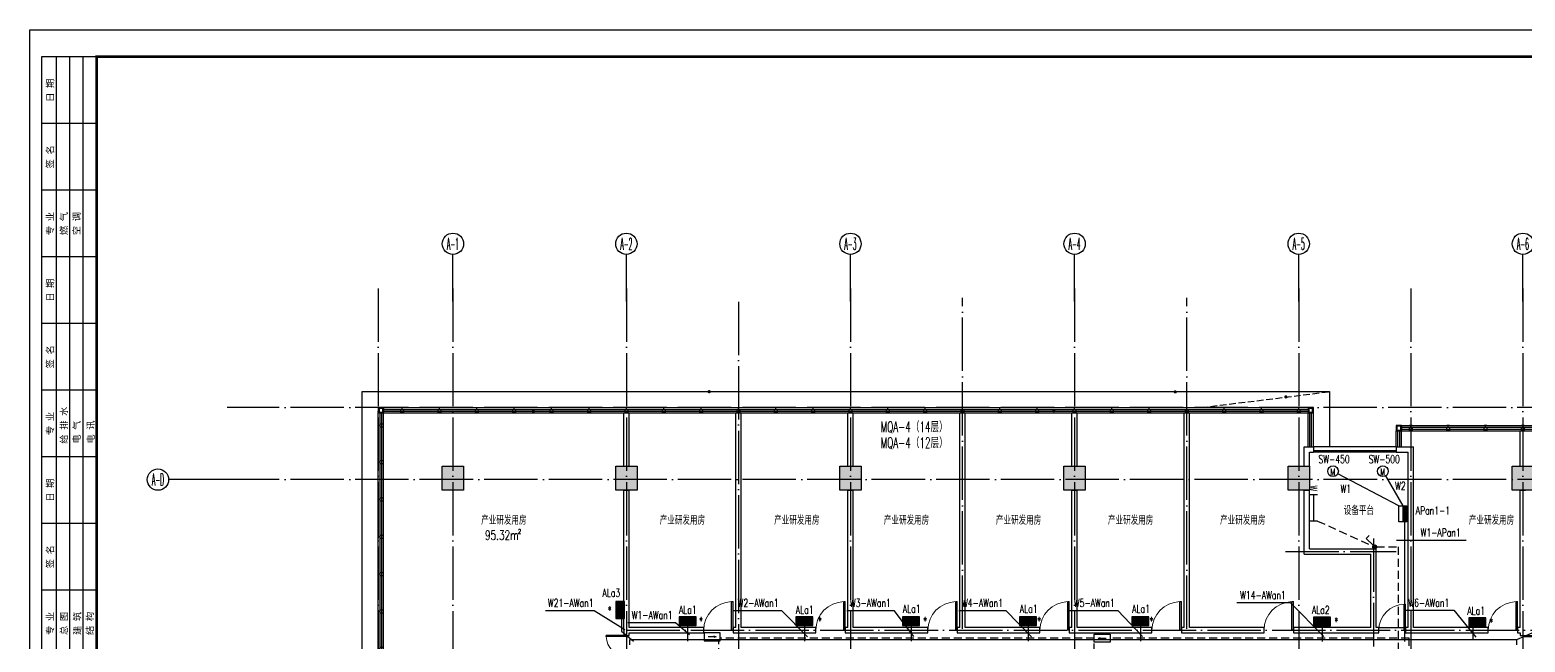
# Model space of a CAD drawing. Extents: x 1980812 to 2226895, y -554123 to 281606.
# Drawn here: x 1980812 to 2036850, y 52437 to 75405 of the extents above; entities that cross this region are included whole.
import ezdxf
from ezdxf.enums import TextEntityAlignment as Align

# ---------------------------------------------------------------- set-up
doc = ezdxf.new("R2010")
doc.units = 0
doc.header["$LTSCALE"] = 1000
doc.header["$MEASUREMENT"] = 0
for name, pattern in [('DASH', [0.35, 0.25, -0.1]), ('DOTE', [2.42, 2, -0.2, 0.02, -0.2]), ('DQXX', [4.5, 3, -1.5])]:
    doc.linetypes.add(name, pattern=pattern)
for name, color, linetype in [('$TD_AUDIT_GENERATED_(158)', 8, 'Continuous'), ('$TD_AUDIT_GENERATED_(1F3)', 7, 'Continuous'), ('$TD_AUDIT_GENERATED_(210)', 8, 'Continuous'), ('$TD_AUDIT_GENERATED_(2762)', 8, 'Continuous'), ('$TD_AUDIT_GENERATED_(276D)', 8, 'Continuous'), ('$TD_AUDIT_GENERATED_(2A51)', 8, 'Continuous'), ('1', 1, 'Continuous'), ('AXIS', 7, 'Continuous'), ('AXIS_TEXT', 7, 'Continuous'), ('COLU', 8, 'Continuous'), ('COLU_HATCH', 8, 'Continuous'), ('CURTWALL', 8, 'Continuous'), ('DIM_SYMB', 8, 'Continuous'), ('dote', 8, 'DOTE'), ('DQ1', 1, 'Continuous'), ('DQ2', 2, 'Continuous'), ('DQ7', 7, 'Continuous'), ('DQK1', 1, 'Continuous'), ('DQK7', 7, 'Continuous'), ('DQqj', 1, 'Continuous'), ('DQX', 2, 'DQXX'), ('TK', 1, 'Continuous'), ('WALL', 7, 'Continuous'), ('WINDOW', 8, 'Continuous')]:
    doc.layers.add(name, color=color, linetype=linetype)
doc.styles.add('_TCH_AXIS', font='COMPLEX', dxfattribs={"bigfont": 'GBCBIG'})
doc.styles.add('COMPLEX', font='COMPLEX')
doc.styles.add('D8', font='txtw.shx', dxfattribs={"width": 0.7, "bigfont": 'hztxtw.shx'})
doc.styles.add('HZF', font='ROMANS2', dxfattribs={"width": 0.7, "bigfont": 'HZDF2'})
doc.styles.add('HZTXTW', font='txtw.shx', dxfattribs={"width": 0.6, "bigfont": 'hztxtw.shx'})
doc.styles.add('SONGTI', font='', dxfattribs={"width": 1.1})
doc.styles.get('SONGTI').set_extended_font_data('NSimSun')

# ---------------------------------------------------------------- blocks, each defined once
blk = doc.blocks.new('_AXISO')
blk.add_circle((0, 0), 0.5)
at = {"layer": 'AXIS_TEXT', "style": 'COMPLEX', "width": 1.041667}
blk.add_attdef('A', text='', height=0.56, dxfattribs=at).set_placement((-0.25, -0.28), (0.25, -0.28), align=Align.FIT)
blk = doc.blocks.new('$TD_AUDIT_GENERATED_(9F)')
at = {"layer": 'AXIS'}
for p, q in [((0, 29979), (0, 31745)), ((6500, 29979), (6500, 31745)), ((14900, 29979), (14900, 31745)), ((23300, 29979), (23300, 31745)), ((31700, 29979), (31700, 31745)), ((40100, 29979), (40100, 31745)), ((-6824, 23300), (-10655, 23300))]:
    blk.add_line(p, q, dxfattribs=at)
at = {"layer": 'dote'}
for p, q in [((-2800, 30469), (-2800, -6248)), ((0, 30469), (0, -6248)), ((6500, 30469), (6500, -6248)), ((14900, 30469), (14900, -6248)), ((23300, 30469), (23300, -6248)), ((31700, 30469), (31700, -6248)), ((35900, 30469), (35900, -5250)), ((40100, 30469), (40100, -6248)), ((10700, 29972), (10700, -5320)), ((19100, 17700), (19100, 30123)), ((27500, 17700), (27500, 30123)), ((56411, 26000), (-8456, 26000)), ((56413, 23300), (-8454, 23300))]:
    blk.add_line(p, q, dxfattribs=at)
at = {"layer": 'AXIS'}
ref = blk.add_blockref('_AXISO', (0, 32145), dxfattribs=dict(at, xscale=800, yscale=800, zscale=800))
ref.add_attrib('A', 'A-1', dxfattribs={"layer": 'AXIS_TEXT', "height": 452.5, "style": '_TCH_AXIS', "width": 0.375}).set_placement((-226, 31919), (226, 31919), align=Align.FIT)
ref = blk.add_blockref('_AXISO', (6500, 32145), dxfattribs=dict(at, xscale=800, yscale=800, zscale=800))
ref.add_attrib('A', 'A-2', dxfattribs={"layer": 'AXIS_TEXT', "height": 452.5, "style": '_TCH_AXIS', "width": 0.344262}).set_placement((6274, 31919), (6726, 31919), align=Align.FIT)
ref = blk.add_blockref('_AXISO', (14900, 32145), dxfattribs=dict(at, xscale=800, yscale=800, zscale=800))
ref.add_attrib('A', 'A-3', dxfattribs={"layer": 'AXIS_TEXT', "height": 452.5, "style": '_TCH_AXIS', "width": 0.344262}).set_placement((14674, 31919), (15126, 31919), align=Align.FIT)
ref = blk.add_blockref('_AXISO', (23300, 32145), dxfattribs=dict(at, xscale=800, yscale=800, zscale=800))
ref.add_attrib('A', 'A-4', dxfattribs={"layer": 'AXIS_TEXT', "height": 452.5, "style": '_TCH_AXIS', "width": 0.333333}).set_placement((23074, 31919), (23526, 31919), align=Align.FIT)
ref = blk.add_blockref('_AXISO', (31700, 32145), dxfattribs=dict(at, xscale=800, yscale=800, zscale=800))
ref.add_attrib('A', 'A-5', dxfattribs={"layer": 'AXIS_TEXT', "height": 452.5, "style": '_TCH_AXIS', "width": 0.344262}).set_placement((31474, 31919), (31926, 31919), align=Align.FIT)
ref = blk.add_blockref('_AXISO', (40100, 32145), dxfattribs=dict(at, xscale=800, yscale=800, zscale=800))
ref.add_attrib('A', 'A-6', dxfattribs={"layer": 'AXIS_TEXT', "height": 452.5, "style": '_TCH_AXIS', "width": 0.344262}).set_placement((39874, 31919), (40326, 31919), align=Align.FIT)
ref = blk.add_blockref('_AXISO', (-11055, 23300), dxfattribs=dict(at, xscale=800, yscale=800, zscale=800))
ref.add_attrib('A', 'A-D', dxfattribs={"layer": 'AXIS_TEXT', "height": 452.5, "style": '_TCH_AXIS', "width": 0.328125}).set_placement((-11281, 23074), (-10828, 23074), align=Align.FIT)
blk = doc.blocks.new('$DorLib2D$00000002')
for p, q in [((-0.5, 0), (-0.5, 0.4875)), ((-0.475, 0.4875), (-0.5, 0.4875)), ((-0.475, 0), (-0.475, 0.4875)), ((0.475, 0), (0.475, 0.4875)), ((0.475, 0.4875), (0.5, 0.4875)), ((0.5, 0), (0.5, 0.4875)), ((-0.5, 0), (-0.475, 0)), ((0.5, 0), (0.475, 0))]:
    blk.add_line(p, q)
at = {"lineweight": 13}
for centre, start, end in [((-0.4875, 0), 0, 88.53072), ((0.4875, 0), 91.46928, 180)]:
    blk.add_arc(centre, 0.4875, start, end, dxfattribs=at)
blk = doc.blocks.new('$DorLib2D$00000001')
for p, q in [((0.45, 0.975), (0.5, 0.975)), ((0.45, 0), (0.45, 0.975)), ((0.5, 0), (0.5, 0.975)), ((0.5, 0), (0.45, 0))]:
    blk.add_line(p, q)
at = {"lineweight": 13}
blk.add_arc((0.475, 0), 0.975, 91.4693, 180, dxfattribs=at)
blk = doc.blocks.new('A$C4923384A')
at = {"layer": '$TD_AUDIT_GENERATED_(158)', "color": 2}
for p, q in [((-3400, -18950), (-3400, 3300)), ((-3400, 3300), (32850, 3300)), ((32850, 3300), (32850, 1230))]:
    blk.add_line(p, q, dxfattribs=at)
at = {"layer": '$TD_AUDIT_GENERATED_(158)', "color": 2, "linetype": 'DASH'}
blk.add_line((28050, 2700), (32850, 3300), dxfattribs=at)
at = {"layer": '$TD_AUDIT_GENERATED_(210)'}
for p, q in [((35350, 1230), (32250, 1230)), ((35350, 1080), (32250, 1080)), ((35350, 1030), (32250, 1030))]:
    blk.add_line(p, q, dxfattribs=at)
at = {"layer": 'CURTWALL'}
for p, q in [((-2800, -16150), (-2800, 2500)), ((-2800, 2500), (-2600, 2500)), ((-2733, -16150), (-2733, 2500)), ((-2667, -16150), (-2667, 2500)), ((-2600, 2700), (6500, 2700)), ((-2600, 2700), (-2600, 2500)), ((-2600, 2633), (6500, 2633)), ((-2600, 2567), (6500, 2567)), ((-2600, 2500), (6500, 2500)), ((-2600, -16150), (-2600, 2500)), ((6500, 2700), (10700, 2700)), ((6500, 2633), (10700, 2633)), ((6500, 2567), (10700, 2567)), ((6500, 2500), (10700, 2500)), ((10700, 2700), (14900, 2700)), ((10700, 2633), (14900, 2633)), ((10700, 2567), (14900, 2567)), ((10700, 2500), (14900, 2500)), ((14900, 2700), (19100, 2700)), ((14900, 2633), (19100, 2633)), ((14900, 2567), (19100, 2567)), ((14900, 2500), (19100, 2500)), ((19100, 2700), (23300, 2700)), ((19100, 2633), (23300, 2633)), ((19100, 2567), (23300, 2567)), ((19100, 2500), (23300, 2500)), ((23300, 2700), (32050, 2700)), ((23300, 2633), (32050, 2633)), ((23300, 2567), (32050, 2567)), ((23300, 2500), (32050, 2500)), ((32050, 2700), (32050, 2500)), ((32050, 1230), (32050, 2500)), ((32050, 2500), (32250, 2500)), ((32117, 1230), (32117, 2500)), ((32183, 1230), (32183, 2500)), ((32250, 1230), (32250, 2500)), ((35350, 1230), (35350, 1830)), ((35350, 1830), (35550, 1830)), ((35417, 1230), (35417, 1830)), ((35483, 1230), (35483, 1830)), ((35550, 2030), (40100, 2030)), ((35550, 2030), (35550, 1830)), ((35550, 1963), (40100, 1963)), ((35550, 1897), (40100, 1897)), ((35550, 1830), (40100, 1830)), ((35550, 1230), (35550, 1830)), ((40100, 2030), (46900, 2030)), ((40100, 1963), (46900, 1963)), ((40100, 1897), (46900, 1897)), ((40100, 1830), (46900, 1830)), ((32050, 1230), (32250, 1230)), ((35350, 1230), (35550, 1230))]:
    blk.add_line(p, q, dxfattribs=at)
for points in [[(-2600, 2700), (-2800, 2700), (-2800, 2500), (-2600, 2500)], [(-2630, 2670), (-2770, 2670), (-2770, 2530), (-2630, 2530)], [(32050, 2500), (32250, 2500), (32250, 2700), (32050, 2700)], [(32080, 2530), (32220, 2530), (32220, 2670), (32080, 2670)], [(35350, 1830), (35550, 1830), (35550, 2030), (35350, 2030)], [(35380, 1860), (35520, 1860), (35520, 2000), (35380, 2000)]]:
    blk.add_lwpolyline(points, close=True, dxfattribs=at)
at = {"layer": 'DIM_SYMB', "const_width": 60}
for points in [[(27070, 3320, 1), (27070, 3260, 1)], [(31217, 3132, 1), (31217, 3072, 1)]]:
    blk.add_lwpolyline(points, format="xyb", close=True, dxfattribs=at)
at = {"layer": 'dote'}
for p, q in [((34500, -2208), (34500, -6266)), ((31201, -2700), (35346, -2700)), ((6500, -5650), (53154, -5650))]:
    blk.add_line(p, q, dxfattribs=at)
at = {"layer": 'WALL'}
for p, q in [((6400, 500), (6400, 2500)), ((6600, 500), (6600, 2500)), ((10600, -5550), (10600, 2500)), ((10800, -5550), (10800, 2500)), ((14800, 500), (14800, 2500)), ((15000, 500), (15000, 2500)), ((19000, -5550), (19000, 2500)), ((19200, -5550), (19200, 2500)), ((23200, 500), (23200, 2500)), ((23400, 500), (23400, 2500)), ((27400, -5550), (27400, 2500)), ((27400, 2500), (27600, 2500)), ((27600, -5550), (27600, 2500)), ((40000, 500), (40000, 1830)), ((31900, 500), (31900, 1230)), ((31900, 1230), (32250, 1230)), ((32250, 1230), (32250, 1030)), ((35350, 1230), (36000, 1230)), ((35350, 1230), (35350, 1030)), ((36000, -5550), (36000, 1230)), ((32100, 500), (32100, 1030)), ((32100, 1030), (32250, 1030)), ((35350, 1030), (35800, 1030)), ((35800, -5550), (35800, 1030)), ((6400, 500), (6600, 500)), ((14800, 500), (15000, 500)), ((23200, 500), (23400, 500)), ((31900, 500), (32100, 500)), ((40000, 500), (40200, 500)), ((6400, -5650), (6400, -400)), ((6400, -400), (6600, -400)), ((6600, -5550), (6600, -400)), ((14800, -5550), (14800, -400)), ((14800, -400), (15000, -400)), ((15000, -5550), (15000, -400)), ((23200, -5550), (23200, -400)), ((23200, -400), (23400, -400)), ((23400, -5550), (23400, -400)), ((31900, -2800), (31900, -400)), ((31900, -400), (32100, -400)), ((32100, -2600), (32100, -400)), ((40000, -5550), (40000, -400)), ((40000, -400), (40200, -400)), ((31900, -2800), (34400, -2800)), ((32100, -2600), (34600, -2600)), ((34400, -5550), (34400, -2800)), ((34600, -5550), (34600, -2600)), ((9400, -5550), (6600, -5550)), ((9400, -5750), (9400, -5550)), ((10600, -5550), (10500, -5550)), ((10500, -5550), (10500, -5750)), ((13600, -5550), (10800, -5550)), ((13600, -5750), (13600, -5550)), ((14800, -5550), (14700, -5550)), ((14700, -5550), (14700, -5750)), ((17800, -5550), (15000, -5550)), ((17800, -5750), (17800, -5550)), ((19000, -5550), (18900, -5550)), ((18900, -5550), (18900, -5750)), ((22000, -5550), (19200, -5550)), ((22000, -5750), (22000, -5550)), ((23200, -5550), (23100, -5550)), ((23100, -5550), (23100, -5750)), ((26200, -5550), (23400, -5550)), ((26200, -5750), (26200, -5550)), ((27400, -5550), (27300, -5550)), ((27300, -5550), (27300, -5750)), ((30400, -5550), (27600, -5550)), ((30400, -5750), (30400, -5550)), ((34400, -5550), (31500, -5550)), ((31500, -5550), (31500, -5750)), ((34700, -5550), (34600, -5550)), ((34700, -5750), (34700, -5550)), ((35800, -5550), (35700, -5550)), ((35700, -5550), (35700, -5750)), ((38800, -5550), (36000, -5550)), ((38800, -5750), (38800, -5550)), ((40000, -5550), (39900, -5550)), ((39900, -5550), (39900, -5750)), ((6400, -5650), (6400, -5850)), ((6400, -5850), (6600, -5850)), ((6600, -5850), (6600, -5750)), ((6600, -5750), (9400, -5750)), ((10500, -5750), (10700, -5750)), ((10700, -5750), (13600, -5750)), ((14700, -5750), (14900, -5750)), ((14900, -5750), (17800, -5750)), ((18900, -5750), (19100, -5750)), ((19100, -5750), (22000, -5750)), ((23100, -5750), (23300, -5750)), ((23300, -5750), (26200, -5750)), ((27300, -5750), (27500, -5750)), ((27500, -5750), (30400, -5750)), ((31500, -5750), (34500, -5750)), ((34500, -5750), (34700, -5750)), ((35700, -5750), (35900, -5750)), ((35900, -5750), (38800, -5750)), ((39900, -5750), (40000, -5750)), ((40000, -5750), (40000, -5850)), ((40000, -5850), (40200, -5850))]:
    blk.add_line(p, q, dxfattribs=at)
at = {"layer": 'WINDOW'}
blk.add_line((34700, -5550), (35700, -5550), dxfattribs=at)
at = {"layer": 'WINDOW', "xscale": 1100, "yscale": 1100, "zscale": 1100}
for p in [(9950, -5650), (14150, -5650), (18350, -5650), (22550, -5650), (26750, -5650)]:
    blk.add_blockref('$DorLib2D$00000001', p, dxfattribs=at)
at = {"layer": 'WINDOW'}
for name, p, xscale, yscale, zscale, rotation in [('$DorLib2D$00000001', (30950, -5650), 1100, 1100, 1100, 359.9999999962066), ('$DorLib2D$00000001', (35200, -5650), 1000, 1000, 1000, 1.333544886013283e-08), ('$DorLib2D$00000001', (39350, -5650), 1100, 1100, 1100, 2.329772984287075e-09), ('$DorLib2D$00000002', (6500, -6625), -1550, 1550, -1550, 89.99999999921363), ('$DorLib2D$00000002', (40100, -6625), -1550, -1550, -1550, 89.99999999897491)]:
    blk.add_blockref(name, p, dxfattribs=dict(at, xscale=xscale, yscale=yscale, zscale=zscale, rotation=rotation))
at = {"layer": '$TD_AUDIT_GENERATED_(1F3)', "style": 'HZF', "width": 0.7}
for s, height, p in [('95.32m', 350, (1829, -2085)), ('2', 175, (2496, -1947))]:
    blk.add_text(s, height=height, dxfattribs=at).set_placement(p, align=Align.MIDDLE_CENTER)
blk = doc.blocks.new('A$C312424F2')
at = {"layer": '$TD_AUDIT_GENERATED_(1F3)', "style": 'D8', "width": 0.7}
for s, p in [('\\M+5C9E8\\M+5B1B8\\M+5C6BD\\M+5CCA8', (33952, -1171)), ('\\M+5B2FA\\M+5D2B5\\M+5D1D0\\M+5B7A2\\M+5D3C3\\M+5B7BF', (1909, -1537)), ('\\M+5B2FA\\M+5D2B5\\M+5D1D0\\M+5B7A2\\M+5D3C3\\M+5B7BF', (8600, -1537)), ('\\M+5B2FA\\M+5D2B5\\M+5D1D0\\M+5B7A2\\M+5D3C3\\M+5B7BF', (12889, -1537)), ('\\M+5B2FA\\M+5D2B5\\M+5D1D0\\M+5B7A2\\M+5D3C3\\M+5B7BF', (17000, -1537)), ('\\M+5B2FA\\M+5D2B5\\M+5D1D0\\M+5B7A2\\M+5D3C3\\M+5B7BF', (21200, -1537)), ('\\M+5B2FA\\M+5D2B5\\M+5D1D0\\M+5B7A2\\M+5D3C3\\M+5B7BF', (25400, -1537)), ('\\M+5B2FA\\M+5D2B5\\M+5D1D0\\M+5B7A2\\M+5D3C3\\M+5B7BF', (29600, -1537)), ('\\M+5B2FA\\M+5D2B5\\M+5D1D0\\M+5B7A2\\M+5D3C3\\M+5B7BF', (38925, -1537)), ('\\M+5B2FA\\M+5D2B5\\M+5D1D0\\M+5B7A2\\M+5D3C3\\M+5B7BF', (43491, -1537)), ('\\M+5B2FA\\M+5D2B5\\M+5D1D0\\M+5B7A2\\M+5D3C3\\M+5B7BF', (3551, -9712)), ('\\M+5B2FA\\M+5D2B5\\M+5D1D0\\M+5B7A2\\M+5D3C3\\M+5B7BF', (42805, -9712)), ('\\M+5B2FA\\M+5D2B5\\M+5D1D0\\M+5B7A2\\M+5D3C3\\M+5B7BF', (3578, -13987)), ('\\M+5B2FA\\M+5D2B5\\M+5D1D0\\M+5B7A2\\M+5D3C3\\M+5B7BF', (42805, -13987)), ('\\M+5B2FA\\M+5D2B5\\M+5D1D0\\M+5B7A2\\M+5D3C3\\M+5B7BF', (3397, -19787)), ('\\M+5B2FA\\M+5D2B5\\M+5D1D0\\M+5B7A2\\M+5D3C3\\M+5B7BF', (8600, -19787)), ('\\M+5B2FA\\M+5D2B5\\M+5D1D0\\M+5B7A2\\M+5D3C3\\M+5B7BF', (44718, -19773)), ('\\M+5B2FA\\M+5D2B5\\M+5D1D0\\M+5B7A2\\M+5D3C3\\M+5B7BF', (17000, -19874)), ('\\M+5B2FA\\M+5D2B5\\M+5D1D0\\M+5B7A2\\M+5D3C3\\M+5B7BF', (21200, -20019)), ('\\M+5B2FA\\M+5D2B5\\M+5D1D0\\M+5B7A2\\M+5D3C3\\M+5B7BF', (25400, -20019)), ('\\M+5B2FA\\M+5D2B5\\M+5D1D0\\M+5B7A2\\M+5D3C3\\M+5B7BF', (29600, -20019)), ('\\M+5B2FA\\M+5D2B5\\M+5D1D0\\M+5B7A2\\M+5D3C3\\M+5B7BF', (33842, -20061)), ('\\M+5B2FA\\M+5D2B5\\M+5D1D0\\M+5B7A2\\M+5D3C3\\M+5B7BF', (37809, -20061)), ('\\M+5C9E8\\M+5B1B8\\M+5C6BD\\M+5CCA8', (11753, -23541))]:
    blk.add_text(s, height=300, rotation=0.0006, dxfattribs=at).set_placement(p, align=Align.MIDDLE_CENTER)
blk = doc.blocks.new('$TD_AUDIT_GENERATED_(2768)')
at = {"layer": '$TD_AUDIT_GENERATED_(276D)'}
blk.add_line((115028288, 22648046), (115028222, 22648046), dxfattribs=at)
for points in [[(115028222, 22648096), (115028225, 22648096), (115028225, 22647996), (115028222, 22647996)], [(115028288, 22648096), (115028422, 22648096), (115028422, 22647996), (115028288, 22647996)]]:
    blk.add_lwpolyline(points, close=True, dxfattribs=at)
blk = doc.blocks.new('$TD_AUDIT_GENERATED_(27E6)')
at = {"layer": 'WINDOW'}
for p, rotation in [((-22649946, 115030922), 270), ((-22648546, 115030922), 270), ((-22647146, 115030922), 270), ((-22645746, 115030922), 270), ((-22644346, 115030922), 270), ((-22642946, 115030922), 270), ((-22641546, 115030922), 270), ((-22640146, 115030922), 270), ((-22638746, 115030922), 270), ((-22637346, 115030922), 270), ((-22635946, 115030922), 270), ((-22634546, 115030922), 270), ((-22633146, 115030922), 270), ((-22631746, 115030922), 270), ((-22630346, 115030922), 270), ((-22628946, 115030922), 270), ((-22627546, 115030922), 270), ((-22626146, 115030922), 270), ((-22624746, 115030922), 270), ((-22623346, 115030922), 270), ((-22621946, 115030922), 270), ((-22620546, 115030922), 270), ((-22619146, 115030922), 270), ((-22617746, 115030922), 270), ((-22616346, 115030922), 270), ((-22612146, 115030252), 270), ((-22610746, 115030252), 270), ((-22609346, 115030252), 270), ((-22607946, 115030252), 270), ((-22606546, 115030252), 270), ((-22605146, 115030252), 270), ((-22603746, 115030252), 270), ((-22602346, 115030252), 270), ((22647546, -115053702), 90), ((22648946, -115053702), 90), ((22650346, -115053702), 90), ((22651746, -115053702), 90), ((22653146, -115053702), 90), ((22654546, -115053702), 90), ((22655946, -115053702), 90), ((22657346, -115053702), 90), ((22658746, -115053702), 90), ((22662946, -115054372), 90), ((22664346, -115054372), 90), ((22665746, -115054372), 90), ((22667146, -115054372), 90), ((22668546, -115054372), 90), ((22669946, -115054372), 90), ((22671346, -115054372), 90), ((22672746, -115054372), 90), ((22674146, -115054372), 90), ((22675546, -115054372), 90), ((22676946, -115054372), 90), ((22678346, -115054372), 90), ((22679746, -115054372), 90), ((22681146, -115054372), 90), ((22682546, -115054372), 90), ((22683946, -115054372), 90), ((22685346, -115054372), 90), ((22686746, -115054372), 90), ((22688146, -115054372), 90), ((22689546, -115054372), 90), ((22690946, -115054372), 90), ((22692346, -115054372), 90), ((22693746, -115054372), 90), ((22695146, -115054372), 90), ((22696546, -115054372), 90)]:
    blk.add_blockref('$TD_AUDIT_GENERATED_(2768)', p, dxfattribs=dict(at, rotation=rotation))
at = {"layer": 'WINDOW', "xscale": -1, "rotation": 180}
for p in [(-115031022, 22650076), (-115031022, 22648696), (-115031022, 22647296), (-115031022, 22645896), (-115031022, 22644496), (-115031022, 22643096), (-115031022, 22641696), (-115031022, 22640296), (-115031022, 22638896), (-115031022, 22637496), (-115031022, 22636096), (-115031022, 22634696), (-115031022, 22633296), (-115031022, 22631896), (-115031022, 22630496), (-115029222, 22629096), (-115029222, 22627696), (-115029222, 22626296), (-115029222, 22624896), (-115029222, 22623496)]:
    blk.add_blockref('$TD_AUDIT_GENERATED_(2768)', p, dxfattribs=at)
at = {"layer": 'WINDOW', "xscale": -1}
for p in [(115075322, -22647546), (115075322, -22648946), (115075322, -22650346), (115075322, -22651746), (115075322, -22653146), (115077122, -22654546), (115077122, -22655946), (115077122, -22657346), (115077122, -22658746), (115077122, -22660146), (115077122, -22661546), (115077122, -22662946), (115077122, -22664346), (115077122, -22665746), (115077122, -22667146), (115077122, -22668546), (115077122, -22669946), (115077122, -22671346), (115077122, -22672746)]:
    blk.add_blockref('$TD_AUDIT_GENERATED_(2768)', p, dxfattribs=at)
blk = doc.blocks.new('$TD_AUDIT_GENERATED_(3B77)')
at = {"layer": 'COLU_HATCH'}
h = blk.add_hatch(color=256, dxfattribs=at)
h.dxf.hatch_style = 1
h.paths.add_polyline_path([(-400, 23800), (400, 23800), (400, 22900), (-400, 22900)])
h = blk.add_hatch(color=256, dxfattribs=at)
h.dxf.hatch_style = 1
h.paths.add_polyline_path([(6100, 23800), (6900, 23800), (6900, 22900), (6100, 22900)])
h = blk.add_hatch(color=256, dxfattribs=at)
h.dxf.hatch_style = 1
h.paths.add_polyline_path([(14500, 23800), (15300, 23800), (15300, 22900), (14500, 22900)])
h = blk.add_hatch(color=256, dxfattribs=at)
h.dxf.hatch_style = 1
h.paths.add_polyline_path([(22900, 23800), (23700, 23800), (23700, 22900), (22900, 22900)])
h = blk.add_hatch(color=256, dxfattribs=at)
h.dxf.hatch_style = 1
h.paths.add_polyline_path([(31300, 23800), (32100, 23800), (32100, 22900), (31300, 22900)])
h = blk.add_hatch(color=256, dxfattribs=at)
h.dxf.hatch_style = 1
h.paths.add_polyline_path([(39700, 23800), (40500, 23800), (40500, 22900), (39700, 22900)])
h = blk.add_hatch(color=256, dxfattribs=at)
h.dxf.hatch_style = 1
h.paths.add_polyline_path([(46100, 23800), (46900, 23800), (46900, 22900), (46100, 22900)])
h = blk.add_hatch(color=256, dxfattribs=at)
h.dxf.hatch_style = 1
h.paths.add_polyline_path([(500, 15850), (-400, 15850), (-400, 15050), (500, 15050)])
h = blk.add_hatch(color=256, dxfattribs=at)
h.dxf.hatch_style = 1
h.paths.add_polyline_path([(15400, 15850), (15400, 15500), (10950, 15500), (10950, 15300), (10750, 15300), (10750, 7600), (10950, 7600), (10950, 7400), (15350, 7400), (15350, 7050), (10400, 7050), (10400, 15850)])
h = blk.add_hatch(color=256, dxfattribs=at)
h.dxf.hatch_style = 1
h.paths.add_polyline_path([(18550, 15850), (23650, 15850), (23650, 14850), (23450, 14850), (23450, 15500), (18550, 15500)])
h = blk.add_hatch(color=256, dxfattribs=at)
h.dxf.hatch_style = 1
h.paths.add_polyline_path([(26650, 15850), (26650, 14850), (26850, 14850), (26850, 15500), (29600, 15500), (29600, 15850)])
h = blk.add_hatch(color=256, dxfattribs=at)
h.dxf.hatch_style = 1
h.paths.add_polyline_path([(31600, 15500), (35450, 15500), (35450, 15300), (35650, 15300), (35650, 7600), (35450, 7600), (35450, 7400), (32250, 7400), (32250, 7050), (36000, 7050), (36000, 15850), (31600, 15850)])
h = blk.add_hatch(color=256, dxfattribs=at)
h.dxf.hatch_style = 1
h.paths.add_polyline_path([(46900, 15850), (46900, 15050), (46100, 15050), (46100, 15850)])
h = blk.add_hatch(color=256, dxfattribs=at)
h.dxf.hatch_style = 1
h.paths.add_polyline_path([(21250, 15500), (21250, 7400), (21050, 7400), (21050, 15500)])
h = blk.add_hatch(color=256, dxfattribs=at)
h.dxf.hatch_style = 1
h.paths.add_polyline_path([(29400, 15500), (29400, 7400), (29200, 7400), (29200, 15500)])
h = blk.add_hatch(color=256, dxfattribs=at)
h.dxf.hatch_style = 1
h.paths.add_polyline_path([(500, 7850), (-400, 7850), (-400, 7050), (500, 7050)])
h = blk.add_hatch(color=256, dxfattribs=at)
h.dxf.hatch_style = 1
h.paths.add_polyline_path([(18450, 7050), (23650, 7050), (23650, 8050), (23450, 8050), (23450, 7400), (18450, 7400)])
h = blk.add_hatch(color=256, dxfattribs=at)
h.dxf.hatch_style = 1
h.paths.add_polyline_path([(26650, 8050), (26850, 8050), (26850, 7400), (29400, 7400), (29400, 7050), (26650, 7050)])
h = blk.add_hatch(color=256, dxfattribs=at)
h.dxf.hatch_style = 1
h.paths.add_polyline_path([(46100, 7050), (46100, 7850), (46900, 7850), (46900, 7050)])
h = blk.add_hatch(color=256, dxfattribs=at)
h.dxf.hatch_style = 1
h.paths.add_polyline_path([(-400, 450), (400, 450), (400, -450), (-400, -450)])
h = blk.add_hatch(color=256, dxfattribs=at)
h.dxf.hatch_style = 1
h.paths.add_polyline_path([(6100, 450), (6900, 450), (6900, -450), (6100, -450)])
h = blk.add_hatch(color=256, dxfattribs=at)
h.dxf.hatch_style = 1
h.paths.add_polyline_path([(14500, 450), (15300, 450), (15300, -450), (14500, -450)])
h = blk.add_hatch(color=256, dxfattribs=at)
h.dxf.hatch_style = 1
h.paths.add_polyline_path([(22900, 450), (23700, 450), (23700, -450), (22900, -450)])
h = blk.add_hatch(color=256, dxfattribs=at)
h.dxf.hatch_style = 1
h.paths.add_polyline_path([(31300, 450), (32100, 450), (32100, -450), (31300, -450)])
h = blk.add_hatch(color=256, dxfattribs=at)
h.dxf.hatch_style = 1
h.paths.add_polyline_path([(39700, 200), (40500, 200), (40500, -700), (39700, -700)])
h = blk.add_hatch(color=256, dxfattribs=at)
h.dxf.hatch_style = 1
h.paths.add_polyline_path([(46100, -600), (46100, 300), (46900, 300), (46900, -600)])
at = {"layer": 'COLU'}
blk.add_line((35450, 15500), (35450, 15300), dxfattribs=at)
for points in [[(-400, 23800), (400, 23800), (400, 22900), (-400, 22900)], [(6100, 23800), (6900, 23800), (6900, 22900), (6100, 22900)], [(14500, 23800), (15300, 23800), (15300, 22900), (14500, 22900)], [(22900, 23800), (23700, 23800), (23700, 22900), (22900, 22900)], [(31300, 23800), (32100, 23800), (32100, 22900), (31300, 22900)], [(39700, 23800), (40500, 23800), (40500, 22900), (39700, 22900)], [(46100, 23800), (46900, 23800), (46900, 22900), (46100, 22900)], [(500, 15850), (-400, 15850), (-400, 15050), (500, 15050)], [(15400, 15850), (15400, 15500), (10950, 15500), (10950, 15300), (10750, 15300), (10750, 7600), (10950, 7600), (10950, 7400), (15350, 7400), (15350, 7050), (10400, 7050), (10400, 15850)], [(23650, 14850), (23650, 15850), (18550, 15850), (18550, 15500), (21050, 15500), (21050, 7400), (18450, 7400), (18450, 7050), (23650, 7050), (23650, 8050), (23450, 8050), (23450, 7400), (21250, 7400), (21250, 15500), (23450, 15500), (23450, 14850)], [(29600, 15850), (29600, 15500), (29400, 15500), (29400, 7400), (29400, 7400), (29400, 7050), (26650, 7050), (26650, 8050), (26850, 8050), (26850, 7400), (29200, 7400), (29200, 15500), (26850, 15500), (26850, 14850), (26650, 14850), (26650, 15850)], [(31600, 15500), (35450, 15500), (35450, 15300), (35650, 15300), (35650, 7600), (35450, 7600), (35450, 7400), (32250, 7400), (32250, 7050), (36000, 7050), (36000, 15850), (31600, 15850)], [(46900, 15850), (46900, 15050), (46100, 15050), (46100, 15850)], [(500, 7850), (-400, 7850), (-400, 7050), (500, 7050)], [(46100, 7050), (46100, 7850), (46900, 7850), (46900, 7050)], [(-400, 450), (400, 450), (400, -450), (-400, -450)], [(6100, 450), (6900, 450), (6900, -450), (6100, -450)], [(14500, 450), (15300, 450), (15300, -450), (14500, -450)], [(22900, 450), (23700, 450), (23700, -450), (22900, -450)], [(31300, 450), (32100, 450), (32100, -450), (31300, -450)], [(39700, 200), (40500, 200), (40500, -700), (39700, -700)], [(46100, -600), (46100, 300), (46900, 300), (46900, -600)]]:
    blk.add_lwpolyline(points, close=True, dxfattribs=at)
blk = doc.blocks.new('dyz')
at = {"layer": 'DQK1'}
for p, q in [((-300, 0), (300, 0)), ((-300, -300), (-300, 0)), ((300, 0), (300, -300)), ((300, -300), (-300, -300))]:
    blk.add_line(p, q, dxfattribs=at)
at = {"layer": 'DQK7'}
for q in [(-58, -127), (-58, -127), (150, -150), (-58, -173), (-58, -173)]:
    blk.add_line((-150, -150), q, dxfattribs=at)
blk = doc.blocks.new('*X245')
at = {"color": 0}
for p, q in [((8700, 8370), (9500, 8370)), ((8700, 8340), (9500, 8340)), ((8700, 8310), (9500, 8310)), ((8700, 8280), (9500, 8280)), ((8700, 8250), (9500, 8250)), ((8700, 8220), (9500, 8220)), ((8700, 8190), (9500, 8190)), ((8700, 8160), (9500, 8160)), ((8700, 8130), (9500, 8130)), ((8700, 8100), (9500, 8100)), ((8700, 8070), (9500, 8070)), ((8700, 8040), (9500, 8040)), ((8700, 8010), (9500, 8010))]:
    blk.add_line(p, q, dxfattribs=at)
blk = doc.blocks.new('XM')
at = {"layer": '1'}
for p, q in [((320, 168), (-320, 168)), ((-320, 168), (-320, -152)), ((320, -152), (320, 168)), ((-320, -152), (320, -152))]:
    blk.add_line(p, q, dxfattribs=at)
at = {"layer": '1', "xscale": 0.8, "yscale": 0.8, "zscale": 0.8}
blk.add_blockref('*X245', (-7280, -6552), dxfattribs=at)
blk = doc.blocks.new('dj')
at = {"layer": 'DQK1'}
blk.add_circle((0, 0), 200, dxfattribs=at)
at = {"layer": 'DQK7', "style": 'D8', "width": 0.7}
blk.add_text('M', height=250, dxfattribs=at).set_placement((-100, -150))
blk = doc.blocks.new('dy1')
at = {"layer": 'DQK1'}
for p, q in [((-500, -150), (-500, 150)), ((-500, 0), (500, 0)), ((500, 150), (500, -150))]:
    blk.add_line(p, q, dxfattribs=at)
blk = doc.blocks.new('DYW')
at = {"layer": 'DQ1', "ltscale": 0.1}
blk.add_blockref('dy1', (0, 0), dxfattribs=at)
at = {"layer": 'DQ7', "style": 'D8', "width": 0.7}
blk.add_text('W', height=300, dxfattribs=at).set_placement((-836, -160))
blk = doc.blocks.new('*X257')
at = {"color": 0}
for p, q in [((5315, 4110), (5515, 4110)), ((5320, 4140), (5510, 4140)), ((5320, 4080), (5510, 4080)), ((5335, 4170), (5495, 4170)), ((5335, 4050), (5495, 4050)), ((5371, 4200), (5459, 4200)), ((5372, 4020), (5459, 4020))]:
    blk.add_line(p, q, dxfattribs=at)
blk = doc.blocks.new('k1')
at = {"layer": 'DQK1'}
for p, q in [((53, 53), (318, 318)), ((318, 318), (424, 212))]:
    blk.add_line(p, q, dxfattribs=at)
blk.add_circle((0, 0), 75, dxfattribs=at)
at = {"layer": 'DQK1', "xscale": 0.75, "yscale": 0.75, "zscale": 0.75}
blk.add_blockref('*X257', (-4061, -3083), dxfattribs=at)
blk = doc.blocks.new('xl')
at = {"layer": 'DQK1'}
h = blk.add_hatch(dxfattribs=at)
h.set_pattern_fill('LINE', color=1, scale=8, style=0)
h.set_pattern_definition([(0, (-712.643, -443.37), (0, 25.4), [])])
h.paths.add_polyline_path([(300, -150), (300, 0), (-300, 0), (-300, -150)])
at = {"layer": 'DQK1', "color": 1}
for p, q in [((-300, 150), (300, 150)), ((-300, -150), (-300, 150)), ((300, 0), (-300, 0)), ((300, 150), (300, -150)), ((300, -150), (-300, -150))]:
    blk.add_line(p, q, dxfattribs=at)
blk = doc.blocks.new('$TD_AUDIT_GENERATED_(62C)')
at = {"layer": 'TK'}
for p, q in [((115148889, 23475903), (115148889, 23483403)), ((115148889, 23483403), (115150939, 23483403)), ((115149439, 23475903), (115149439, 23483403)), ((115149939, 23475903), (115149939, 23483403)), ((115150439, 23475903), (115150439, 23483403)), ((115150939, 23475903), (115150939, 23483403)), ((115148889, 23480903), (115150939, 23480903)), ((115148889, 23478403), (115150939, 23478403)), ((115148889, 23468403), (115148889, 23475903)), ((115148889, 23475903), (115150939, 23475903)), ((115149439, 23468403), (115149439, 23475903)), ((115149939, 23468403), (115149939, 23475903)), ((115150439, 23468403), (115150439, 23475903)), ((115150939, 23468403), (115150939, 23475903)), ((115148889, 23473403), (115150939, 23473403)), ((115148889, 23470903), (115150939, 23470903)), ((115148889, 23460903), (115148889, 23468403)), ((115148889, 23468403), (115150939, 23468403)), ((115149439, 23460903), (115149439, 23468403)), ((115149939, 23460903), (115149939, 23468403)), ((115150439, 23460903), (115150439, 23468403)), ((115150939, 23460903), (115150939, 23468403)), ((115148889, 23465903), (115150939, 23465903)), ((115148889, 23463403), (115150939, 23463403)), ((115148889, 23460903), (115150939, 23460903))]:
    blk.add_line(p, q, dxfattribs=at)
at = {"layer": 'TK', "style": 'SONGTI'}
for s, p in [('\\M+5C8D5 \\M+5C6DA', (115149324, 23481702)), ('\\M+5C7A9 \\M+5C3FB', (115149324, 23479202)), ('\\M+5D7A8 \\M+5D2B5', (115149324, 23476702)), ('\\M+5C8BC \\M+5C6F8', (115149842, 23476702)), ('\\M+5BFD5 \\M+5B5F7', (115150316, 23476702)), ('\\M+5C8D5 \\M+5C6DA', (115149324, 23474202)), ('\\M+5C7A9 \\M+5C3FB', (115149324, 23471702)), ('\\M+5B8F8 \\M+5C5C5 \\M+5CBAE', (115149842, 23468880)), ('\\M+5D7A8 \\M+5D2B5', (115149324, 23469202)), ('\\M+5B5E7 \\M+5C6F8', (115150316, 23468880)), ('\\M+5B5E7 \\M+5D1B6', (115150842, 23468880)), ('\\M+5C8D5 \\M+5C6DA', (115149324, 23466702)), ('\\M+5C7A9 \\M+5C3FB', (115149324, 23464202)), ('\\M+5D7A8 \\M+5D2B5', (115149324, 23461702)), ('\\M+5D7DC \\M+5CDBC', (115149842, 23461702)), ('\\M+5BDA8 \\M+5D6FE', (115150342, 23461702)), ('\\M+5BDE1 \\M+5B9B9', (115150816, 23461702))]:
    blk.add_text(s, height=250, rotation=90, dxfattribs=at).set_placement(p)
blk = doc.blocks.new('tu kuang A1 A')
at = {"layer": 'TK'}
blk.add_lwpolyline([(0, 59400), (84100, 59400), (84100, 0), (0, 0)], close=True, dxfattribs=at)
at = {"layer": 'TK', "const_width": 100}
blk.add_lwpolyline([(83100, 1000), (83100, 58400), (2500, 58400), (2500, 1000)], close=True, dxfattribs=at)
at = {"layer": 'TK'}
blk.add_blockref('$TD_AUDIT_GENERATED_(62C)', (-115148439, -23425003), dxfattribs=at)

msp = doc.modelspace()

# ---------------------------------------------------------------- linework, layer by layer
at = {"layer": 'DIM_SYMB', "const_width": 60}
for points in [[(2006269.6, 61864, 1), (2006269.6, 61804, 1)], [(1999683.3, 61130.3, 1), (1999673.7, 61071, 1)], [(2019194.7, 61148.3, 1), (2019183.1, 61089.4, 1)]]:
    msp.add_lwpolyline(points, format="xyb", close=True, dxfattribs=at)
at = {"layer": 'DQ2'}
for p, q in [((2032117.4, 57544.2), (2029828.4, 58754.5)), ((2031618.2, 58673.6), (2032267.4, 57544.2)), ((2032326.1, 56944.2), (2032326.1, 52457.3)), ((2005461.1, 53062.2), (2005461.1, 52470.8)), ((2009840.4, 53062.2), (2009840.4, 52470.8)), ((2013834.4, 53062.2), (2013834.4, 52470.8)), ((2018220.8, 53062.2), (2018220.8, 52470.8)), ((2022430.1, 53062.2), (2022430.1, 52470.8)), ((2029238.6, 53050.6), (2029238.6, 52457.2)), ((2034896.1, 53023.5), (2034896.1, 52524.1)), ((2036539.5, 52540.3), (2037114.9, 52789.5))]:
    msp.add_line(p, q, dxfattribs=at)
msp.add_lwpolyline([(2002988.1, 53327), (2002988.1, 52853), (2003435.6, 52473.9)], dxfattribs=at)
at = {"layer": 'DQ7'}
for p, q in [((2032025.3, 56263.5), (2034642, 56263.5)), ((2026046.1, 53919), (2028041.8, 53919)), ((2028041.8, 53919), (2029309, 52644.8)), ((2000134.7, 53624.6), (2001959.9, 53624.6)), ((2001959.9, 53624.6), (2003104.3, 52916.6)), ((2007188.3, 53624.6), (2008983.5, 53624.6)), ((2008983.5, 53624.6), (2009953.5, 52640.2)), ((2011432.3, 53624.6), (2013191.1, 53624.6)), ((2013191.1, 53624.6), (2013923.9, 52652)), ((2015631.2, 53624.6), (2017394, 53624.6)), ((2017394, 53624.6), (2018349.8, 52638.8)), ((2019756.7, 53624.6), (2021583.4, 53624.6)), ((2021583.4, 53624.6), (2022515.9, 52649.7)), ((2032325.7, 53632.9), (2034176.4, 53632.9)), ((2034176.4, 53632.9), (2034999.2, 52619.1)), ((2003217, 53174.2), (2005012.1, 53174.2)), ((2005012.1, 53174.2), (2005538.3, 52717.8))]:
    msp.add_line(p, q, dxfattribs=at)
at = {"layer": 'DQqj', "ltscale": 0.15}
for p, q in [((2003292, 52540.3), (2020769.3, 52540.3)), ((2003292, 52340.3), (2003292, 52540.3)), ((2020769.3, 52540.3), (2026727.3, 52540.3)), ((2026727.3, 52540.3), (2036539.5, 52540.3)), ((2036539.5, 52340.3), (2036539.5, 52540.3))]:
    msp.add_line(p, q, dxfattribs=at)
at = {"layer": 'DQX', "ltscale": 0.1}
msp.add_line((2029066.5, 56980.6), (2031147.2, 56039.9), dxfattribs=at)
for points in [[(2031283.1, 56009), (2032086.3, 56009), (2032086.3, 51865.3), (2030808.1, 51334), (2031217.9, 51841.3)], [(2005667, 42915.5), (2006632.7, 42915.5), (2006632.7, 52484)], [(2020695.2, 52590.3), (2006682.7, 52590.3)], [(2013309.7, 51190.3), (2020695.2, 51190.3), (2020695.2, 52440.3)], [(2032503.8, 51393.2), (2032503.8, 52590.3), (2021245.2, 52590.3)]]:
    msp.add_lwpolyline(points, dxfattribs=at)

# ---------------------------------------------------------------- block references
at = {"layer": '$TD_AUDIT_GENERATED_(1F3)'}
msp.add_blockref('A$C312424F2', (1996666.5, 58534), dxfattribs=at)
at = {"layer": '$TD_AUDIT_GENERATED_(210)'}
msp.add_blockref('A$C4923384A', (1996666.5, 58534), dxfattribs=at)
at = {"layer": '$TD_AUDIT_GENERATED_(2762)'}
msp.add_blockref('$TD_AUDIT_GENERATED_(27E6)', (1996666.5, 58534), dxfattribs=at)
at = {"layer": 'COLU'}
msp.add_blockref('$TD_AUDIT_GENERATED_(3B77)', (1996666.5, 35234), dxfattribs=at)
at = {"layer": 'DQ1', "ltscale": 0.15}
for p in [(2029651.6, 58848), (2031520.5, 58848)]:
    msp.add_blockref('dj', p, dxfattribs=at)
at = {"layer": 'DQ1', "rotation": 270}
msp.add_blockref('DYW', (2028916.5, 57480.6), dxfattribs=at)
at = {"layer": 'DQ1', "ltscale": 0.05, "rotation": 90}
msp.add_blockref('k1', (2031215.5, 56009), dxfattribs=at)
at = {"layer": 'DQ1', "ltscale": 0.05, "xscale": -1}
msp.add_blockref('dyz', (2006382.7, 52784), dxfattribs=at)
at = {"layer": 'DQ1', "ltscale": 0.05}
msp.add_blockref('dyz', (2020995.2, 52740.3), dxfattribs=at)
at = {"layer": 'DQ2'}
for name, p in [('tu kuang A1 A', (1980812.3, 16004.8)), ('XM', (2005461.1, 53214.2)), ('XM', (2009840.4, 53214.2)), ('XM', (2013834.4, 53214.2)), ('XM', (2018220.8, 53214.2)), ('XM', (2022430.1, 53214.2)), ('XM', (2029238.6, 53202.6)), ('XM', (2035062.9, 53175.5))]:
    msp.add_blockref(name, p, dxfattribs=at)
at = {"layer": 'DQ2', "rotation": 90}
for name, p in [('xl', (2032267.4, 57244.2)), ('XM', (2002940.1, 53647))]:
    msp.add_blockref(name, p, dxfattribs=at)
at = {"layer": 'WALL'}
msp.add_blockref('$TD_AUDIT_GENERATED_(9F)', (1996666.5, 35234), dxfattribs=at)

# ---------------------------------------------------------------- texts
at = {"layer": '$TD_AUDIT_GENERATED_(2A51)', "style": 'HZTXTW', "width": 0.6}
for s, p in [('MQA-4\\M+5A3A814\\M+5B2E3\\M+5A3A9', (2013954.2, 60511.7)), ('MQA-4\\M+5A3A812\\M+5B2E3\\M+5A3A9', (2013954.2, 59917.6))]:
    msp.add_text(s, height=400, rotation=0.00057, dxfattribs=at).set_placement(p, align=Align.MIDDLE_CENTER)
at = {"layer": 'DQ7', "style": 'D8', "width": 0.7}
for s, p in [('SW-450', (2029691.1, 59301.4)), ('SW-500', (2031570.2, 59301.4)), ('W1', (2030130.8, 58191.9)), ('W2', (2032177.3, 58301.8)), ('APan1-1', (2033395.2, 57370.7)), ('W1-APan1', (2033685.3, 56544)), ('ALa3', (2002603.7, 54281.9)), ('W21-AWan1', (2001080.3, 53905.1)), ('ALa1', (2005470.3, 53650.3)), ('W2-AWan1', (2008103.9, 53905.1)), ('ALa1', (2009849.7, 53650.3)), ('W3-AWan1', (2012311.5, 53905.1)), ('ALa1', (2013859, 53688.2)), ('W4-AWan1', (2016514.4, 53905.1)), ('ALa1', (2018245.4, 53688.2)), ('W5-AWan1', (2020703.8, 53905.1)), ('ALa1', (2022454.8, 53688.2)), ('W14-AWan1', (2027026.2, 54199.5)), ('W6-AWan1', (2033240.8, 53913.4)), ('*', (2002544.6, 53634.9)), ('W1-AWan1', (2004132.5, 53454.6)), ('*', (2005968, 53234)), ('*', (2010420.6, 53234)), ('*', (2014364.1, 53234)), ('*', (2018638.2, 53234)), ('*', (2022847.5, 53234)), ('ALa2', (2029191.2, 53643)), ('*', (2029774.4, 53211.1)), ('ALa1', (2035015.6, 53616)), ('*', (2035579.2, 53184))]:
    msp.add_text(s, height=300, dxfattribs=at).set_placement(p, align=Align.MIDDLE)

doc.saveas('drawing.dxf')
